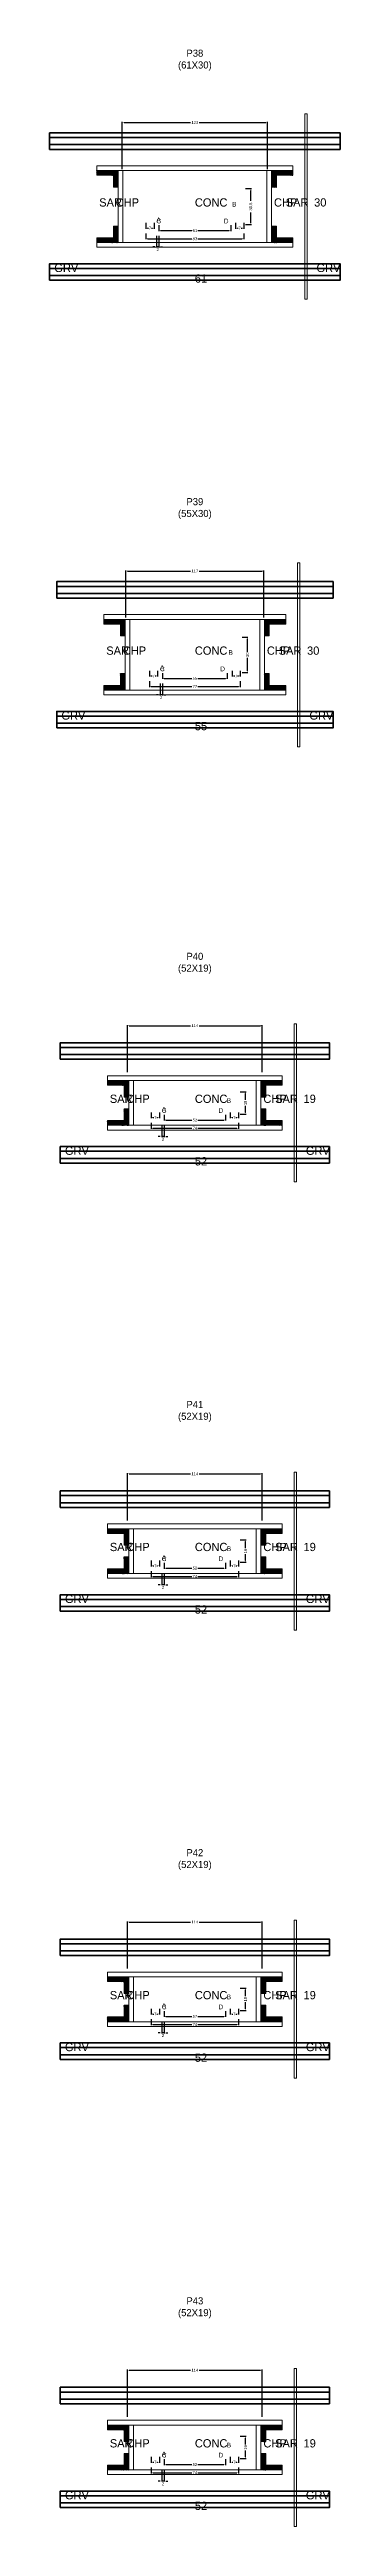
# Model space of a CAD drawing. Header units: centimetres. Extents: x -10500 to 4105, y -36866 to 295.
# Drawn here: x -123 to 123, y -15887 to -13787 of the extents above; entities that cross this region are included whole.
import ezdxf

# ---------------------------------------------------------------- set-up
doc = ezdxf.new("R2010")
doc.units = ezdxf.units.CM
for name, color, linetype in [('COTA', 241, 'Continuous'), ('GRAVATA', 224, 'Continuous'), ('Hachura', 251, 'Continuous'), ('NOMENCLATURA', 7, 'Continuous'), ('SARRAFO', 251, 'Continuous'), ('Texto Seção', 7, 'Continuous')]:
    doc.layers.add(name, color=color, linetype=linetype)
doc.dimstyles.new('cotax2', dxfattribs={"dimtxt": 2.5, "dimasz": 1.5, "dimexe": 0.5, "dimexo": 0.5, "dimgap": 0.5, "dimtad": 1, "dimcen": 2.5, "dimazin": 3, "dimtfac": 1, "dimtmove": 0, "dimatfit": 3})

# ---------------------------------------------------------------- blocks, each defined once
blk = doc.blocks.new('_CLOSEDFILLED')
at = {"color": 0, "linetype": 'BYBLOCK'}
blk.add_solid([(-1, 0.2), (0, 0), (-1, -0.2)], dxfattribs=at)
blk = doc.blocks.new('*D976')
for p, q in [((-41.5, -13942.75), (-41.5, -13947.75)), ((41.5, -13942.75), (41.5, -13947.75)), ((-40, -13947.25), (-2.5, -13947.25)), ((2.5, -13947.25), (40, -13947.25))]:
    blk.add_line(p, q)
at = {"layer": 'Defpoints'}
for p in [(-41.5, -13942.25), (41.5, -13942.25), (-41.5, -13947.25)]:
    blk.add_point(p, dxfattribs=at)
at = {"layer": 'COTA', "xscale": 1.5, "yscale": 1.5, "rotation": 180}
blk.add_blockref('_CLOSEDFILLED', (-41.5, -13947.25), dxfattribs=at)
at = {"layer": 'COTA', "xscale": 1.5, "yscale": 1.5}
blk.add_blockref('_CLOSEDFILLED', (41.5, -13947.25), dxfattribs=at)
at = {"layer": 'COTA', "insert": (0, -13947.25), "char_height": 2.5, "attachment_point": 5}
blk.add_mtext('83', dxfattribs=at)
blk = doc.blocks.new('*D977')
for p, q in [((-30.5, -13935.75), (-30.5, -13940.75)), ((-29, -13940.25), (-2.5, -13940.25)), ((2.5, -13940.25), (29, -13940.25)), ((30.5, -13935.75), (30.5, -13940.75))]:
    blk.add_line(p, q)
at = {"layer": 'Defpoints'}
for p in [(-30.5, -13935.25), (-30.5, -13940.25), (30.5, -13935.25)]:
    blk.add_point(p, dxfattribs=at)
at = {"layer": 'COTA', "xscale": 1.5, "yscale": 1.5, "rotation": 180}
blk.add_blockref('_CLOSEDFILLED', (-30.5, -13940.25), dxfattribs=at)
at = {"layer": 'COTA', "xscale": 1.5, "yscale": 1.5}
blk.add_blockref('_CLOSEDFILLED', (30.5, -13940.25), dxfattribs=at)
at = {"layer": 'COTA', "insert": (0, -13940.25), "char_height": 2.5, "attachment_point": 5}
blk.add_mtext('61', dxfattribs=at)
blk = doc.blocks.new('*D978')
for p, q in [((43, -13904.75), (48, -13904.75)), ((47.5, -13915), (47.5, -13906.25)), ((43, -13935.25), (48, -13935.25)), ((47.5, -13933.75), (47.5, -13925))]:
    blk.add_line(p, q)
at = {"layer": 'Defpoints'}
for p in [(42.5, -13904.75), (42.5, -13935.25), (47.5, -13935.25)]:
    blk.add_point(p, dxfattribs=at)
at = {"layer": 'COTA', "xscale": 1.5, "yscale": 1.5}
for p, rotation in [((47.5, -13904.75), 90), ((47.5, -13935.25), 270)]:
    blk.add_blockref('_CLOSEDFILLED', p, dxfattribs=dict(at, rotation=rotation))
at = {"layer": 'COTA', "insert": (47.5, -13920), "char_height": 2.5, "attachment_point": 5, "rotation": 90}
blk.add_mtext('30,5', dxfattribs=at)
blk = doc.blocks.new('*D979')
for p, q in [((-41.5, -13933.75), (-41.5, -13938.75)), ((-40, -13938.25), (-39.25, -13938.25)), ((-36.75, -13938.25), (-36, -13938.25)), ((-34.5, -13933.75), (-34.5, -13938.75))]:
    blk.add_line(p, q)
at = {"layer": 'Defpoints'}
for p in [(-41.5, -13933.25), (-41.5, -13938.25), (-34.5, -13933.25)]:
    blk.add_point(p, dxfattribs=at)
at = {"layer": 'COTA', "xscale": 1.5, "yscale": 1.5, "rotation": 180}
blk.add_blockref('_CLOSEDFILLED', (-41.5, -13938.25), dxfattribs=at)
at = {"layer": 'COTA', "xscale": 1.5, "yscale": 1.5}
blk.add_blockref('_CLOSEDFILLED', (-34.5, -13938.25), dxfattribs=at)
at = {"layer": 'COTA', "insert": (-38, -13938.25), "char_height": 2.5, "attachment_point": 5}
blk.add_mtext('7', dxfattribs=at)
blk = doc.blocks.new('*D980')
for p, q in [((34.5, -13933.75), (34.5, -13938.75)), ((36, -13938.25), (36.75, -13938.25)), ((39.25, -13938.25), (40, -13938.25)), ((41.5, -13933.75), (41.5, -13938.75))]:
    blk.add_line(p, q)
at = {"layer": 'Defpoints'}
for p in [(34.5, -13933.25), (34.5, -13938.25), (41.5, -13933.25)]:
    blk.add_point(p, dxfattribs=at)
at = {"layer": 'COTA', "xscale": 1.5, "yscale": 1.5, "rotation": 180}
blk.add_blockref('_CLOSEDFILLED', (34.5, -13938.25), dxfattribs=at)
at = {"layer": 'COTA', "xscale": 1.5, "yscale": 1.5}
blk.add_blockref('_CLOSEDFILLED', (41.5, -13938.25), dxfattribs=at)
at = {"layer": 'COTA', "insert": (38, -13938.25), "char_height": 2.5, "attachment_point": 5}
blk.add_mtext('7', dxfattribs=at)
blk = doc.blocks.new('*D981')
for p, q in [((-61.5, -13888.25), (-61.5, -13848.25)), ((-60, -13848.75), (-3.75, -13848.75)), ((3.75, -13848.75), (60, -13848.75)), ((61.5, -13888.25), (61.5, -13848.25))]:
    blk.add_line(p, q)
at = {"layer": 'Defpoints'}
for p in [(-61.5, -13848.75), (-61.5, -13888.75), (61.5, -13888.75)]:
    blk.add_point(p, dxfattribs=at)
at = {"layer": 'COTA', "xscale": 1.5, "yscale": 1.5, "rotation": 180}
blk.add_blockref('_CLOSEDFILLED', (-61.5, -13848.75), dxfattribs=at)
at = {"layer": 'COTA', "xscale": 1.5, "yscale": 1.5}
blk.add_blockref('_CLOSEDFILLED', (61.5, -13848.75), dxfattribs=at)
at = {"layer": 'COTA', "insert": (0, -13848.75), "char_height": 2.5, "attachment_point": 5}
blk.add_mtext('123', dxfattribs=at)
blk = doc.blocks.new('*D1002')
for p, q in [((-38.5, -14322.5), (-38.5, -14327.5)), ((38.5, -14322.5), (38.5, -14327.5)), ((-37, -14327), (-2.5, -14327)), ((2.5, -14327), (37, -14327))]:
    blk.add_line(p, q)
at = {"layer": 'Defpoints'}
for p in [(-38.5, -14322), (38.5, -14322), (-38.5, -14327)]:
    blk.add_point(p, dxfattribs=at)
at = {"layer": 'COTA', "xscale": 1.5, "yscale": 1.5, "rotation": 180}
blk.add_blockref('_CLOSEDFILLED', (-38.5, -14327), dxfattribs=at)
at = {"layer": 'COTA', "xscale": 1.5, "yscale": 1.5}
blk.add_blockref('_CLOSEDFILLED', (38.5, -14327), dxfattribs=at)
at = {"layer": 'COTA', "insert": (0, -14327), "char_height": 2.5, "attachment_point": 5}
blk.add_mtext('77', dxfattribs=at)
blk = doc.blocks.new('*D1003')
for p, q in [((-27.5, -14315.5), (-27.5, -14320.5)), ((-26, -14320), (-2.5, -14320)), ((2.5, -14320), (26, -14320)), ((27.5, -14315.5), (27.5, -14320.5))]:
    blk.add_line(p, q)
at = {"layer": 'Defpoints'}
for p in [(-27.5, -14315), (-27.5, -14320), (27.5, -14315)]:
    blk.add_point(p, dxfattribs=at)
at = {"layer": 'COTA', "xscale": 1.5, "yscale": 1.5, "rotation": 180}
blk.add_blockref('_CLOSEDFILLED', (-27.5, -14320), dxfattribs=at)
at = {"layer": 'COTA', "xscale": 1.5, "yscale": 1.5}
blk.add_blockref('_CLOSEDFILLED', (27.5, -14320), dxfattribs=at)
at = {"layer": 'COTA', "insert": (0, -14320), "char_height": 2.5, "attachment_point": 5}
blk.add_mtext('55', dxfattribs=at)
blk = doc.blocks.new('*D1004')
for p, q in [((40, -14285), (45, -14285)), ((44.5, -14297.5), (44.5, -14286.5)), ((40, -14315), (45, -14315)), ((44.5, -14313.5), (44.5, -14302.5))]:
    blk.add_line(p, q)
at = {"layer": 'Defpoints'}
for p in [(39.5, -14285), (39.5, -14315), (44.5, -14315)]:
    blk.add_point(p, dxfattribs=at)
at = {"layer": 'COTA', "xscale": 1.5, "yscale": 1.5}
for p, rotation in [((44.5, -14285), 90), ((44.5, -14315), 270)]:
    blk.add_blockref('_CLOSEDFILLED', p, dxfattribs=dict(at, rotation=rotation))
at = {"layer": 'COTA', "insert": (44.5, -14300), "char_height": 2.5, "attachment_point": 5, "rotation": 90}
blk.add_mtext('30', dxfattribs=at)
blk = doc.blocks.new('*D1005')
for p, q in [((-38.5, -14313.5), (-38.5, -14318.5)), ((-37, -14318), (-36.25, -14318)), ((-33.75, -14318), (-33, -14318)), ((-31.5, -14313.5), (-31.5, -14318.5))]:
    blk.add_line(p, q)
at = {"layer": 'Defpoints'}
for p in [(-38.5, -14313), (-38.5, -14318), (-31.5, -14313)]:
    blk.add_point(p, dxfattribs=at)
at = {"layer": 'COTA', "xscale": 1.5, "yscale": 1.5, "rotation": 180}
blk.add_blockref('_CLOSEDFILLED', (-38.5, -14318), dxfattribs=at)
at = {"layer": 'COTA', "xscale": 1.5, "yscale": 1.5}
blk.add_blockref('_CLOSEDFILLED', (-31.5, -14318), dxfattribs=at)
at = {"layer": 'COTA', "insert": (-35, -14318), "char_height": 2.5, "attachment_point": 5}
blk.add_mtext('7', dxfattribs=at)
blk = doc.blocks.new('*D1006')
for p, q in [((31.5, -14313.5), (31.5, -14318.5)), ((33, -14318), (33.75, -14318)), ((36.25, -14318), (37, -14318)), ((38.5, -14313.5), (38.5, -14318.5))]:
    blk.add_line(p, q)
at = {"layer": 'Defpoints'}
for p in [(31.5, -14313), (31.5, -14318), (38.5, -14313)]:
    blk.add_point(p, dxfattribs=at)
at = {"layer": 'COTA', "xscale": 1.5, "yscale": 1.5, "rotation": 180}
blk.add_blockref('_CLOSEDFILLED', (31.5, -14318), dxfattribs=at)
at = {"layer": 'COTA', "xscale": 1.5, "yscale": 1.5}
blk.add_blockref('_CLOSEDFILLED', (38.5, -14318), dxfattribs=at)
at = {"layer": 'COTA', "insert": (35, -14318), "char_height": 2.5, "attachment_point": 5}
blk.add_mtext('7', dxfattribs=at)
blk = doc.blocks.new('*D1007')
for p, q in [((-58.5, -14268.5), (-58.5, -14228.5)), ((-57, -14229), (-3.75, -14229)), ((3.75, -14229), (57, -14229)), ((58.5, -14268.5), (58.5, -14228.5))]:
    blk.add_line(p, q)
at = {"layer": 'Defpoints'}
for p in [(-58.5, -14229), (-58.5, -14269), (58.5, -14269)]:
    blk.add_point(p, dxfattribs=at)
at = {"layer": 'COTA', "xscale": 1.5, "yscale": 1.5, "rotation": 180}
blk.add_blockref('_CLOSEDFILLED', (-58.5, -14229), dxfattribs=at)
at = {"layer": 'COTA', "xscale": 1.5, "yscale": 1.5}
blk.add_blockref('_CLOSEDFILLED', (58.5, -14229), dxfattribs=at)
at = {"layer": 'COTA', "insert": (0, -14229), "char_height": 2.5, "attachment_point": 5}
blk.add_mtext('117', dxfattribs=at)
blk = doc.blocks.new('*D1028')
for p, q in [((-37, -14697), (-37, -14702)), ((37, -14697), (37, -14702)), ((-35.5, -14701.5), (-2.5, -14701.5)), ((2.5, -14701.5), (35.5, -14701.5))]:
    blk.add_line(p, q)
at = {"layer": 'Defpoints'}
for p in [(-37, -14696.5), (37, -14696.5), (-37, -14701.5)]:
    blk.add_point(p, dxfattribs=at)
at = {"layer": 'COTA', "xscale": 1.5, "yscale": 1.5, "rotation": 180}
blk.add_blockref('_CLOSEDFILLED', (-37, -14701.5), dxfattribs=at)
at = {"layer": 'COTA', "xscale": 1.5, "yscale": 1.5}
blk.add_blockref('_CLOSEDFILLED', (37, -14701.5), dxfattribs=at)
at = {"layer": 'COTA', "insert": (0, -14701.5), "char_height": 2.5, "attachment_point": 5}
blk.add_mtext('74', dxfattribs=at)
blk = doc.blocks.new('*D1029')
for p, q in [((-26, -14690), (-26, -14695)), ((-24.5, -14694.5), (-2.5, -14694.5)), ((2.5, -14694.5), (24.5, -14694.5)), ((26, -14690), (26, -14695))]:
    blk.add_line(p, q)
at = {"layer": 'Defpoints'}
for p in [(-26, -14689.5), (-26, -14694.5), (26, -14689.5)]:
    blk.add_point(p, dxfattribs=at)
at = {"layer": 'COTA', "xscale": 1.5, "yscale": 1.5, "rotation": 180}
blk.add_blockref('_CLOSEDFILLED', (-26, -14694.5), dxfattribs=at)
at = {"layer": 'COTA', "xscale": 1.5, "yscale": 1.5}
blk.add_blockref('_CLOSEDFILLED', (26, -14694.5), dxfattribs=at)
at = {"layer": 'COTA', "insert": (0, -14694.5), "char_height": 2.5, "attachment_point": 5}
blk.add_mtext('52', dxfattribs=at)
blk = doc.blocks.new('*D1030')
for p, q in [((38.5, -14670.5), (43.5, -14670.5)), ((43, -14677.5), (43, -14672)), ((38.5, -14689.5), (43.5, -14689.5)), ((43, -14688), (43, -14682.5))]:
    blk.add_line(p, q)
at = {"layer": 'Defpoints'}
for p in [(38, -14670.5), (38, -14689.5), (43, -14689.5)]:
    blk.add_point(p, dxfattribs=at)
at = {"layer": 'COTA', "xscale": 1.5, "yscale": 1.5}
for p, rotation in [((43, -14670.5), 90), ((43, -14689.5), 270)]:
    blk.add_blockref('_CLOSEDFILLED', p, dxfattribs=dict(at, rotation=rotation))
at = {"layer": 'COTA', "insert": (43, -14680), "char_height": 2.5, "attachment_point": 5, "rotation": 90}
blk.add_mtext('19', dxfattribs=at)
blk = doc.blocks.new('*D1031')
for p, q in [((-37, -14688), (-37, -14693)), ((-35.5, -14692.5), (-34.75, -14692.5)), ((-32.25, -14692.5), (-31.5, -14692.5)), ((-30, -14688), (-30, -14693))]:
    blk.add_line(p, q)
at = {"layer": 'Defpoints'}
for p in [(-37, -14687.5), (-37, -14692.5), (-30, -14687.5)]:
    blk.add_point(p, dxfattribs=at)
at = {"layer": 'COTA', "xscale": 1.5, "yscale": 1.5, "rotation": 180}
blk.add_blockref('_CLOSEDFILLED', (-37, -14692.5), dxfattribs=at)
at = {"layer": 'COTA', "xscale": 1.5, "yscale": 1.5}
blk.add_blockref('_CLOSEDFILLED', (-30, -14692.5), dxfattribs=at)
at = {"layer": 'COTA', "insert": (-33.5, -14692.5), "char_height": 2.5, "attachment_point": 5}
blk.add_mtext('7', dxfattribs=at)
blk = doc.blocks.new('*D1032')
for p, q in [((30, -14688), (30, -14693)), ((31.5, -14692.5), (32.25, -14692.5)), ((34.75, -14692.5), (35.5, -14692.5)), ((37, -14688), (37, -14693))]:
    blk.add_line(p, q)
at = {"layer": 'Defpoints'}
for p in [(30, -14687.5), (30, -14692.5), (37, -14687.5)]:
    blk.add_point(p, dxfattribs=at)
at = {"layer": 'COTA', "xscale": 1.5, "yscale": 1.5, "rotation": 180}
blk.add_blockref('_CLOSEDFILLED', (30, -14692.5), dxfattribs=at)
at = {"layer": 'COTA', "xscale": 1.5, "yscale": 1.5}
blk.add_blockref('_CLOSEDFILLED', (37, -14692.5), dxfattribs=at)
at = {"layer": 'COTA', "insert": (33.5, -14692.5), "char_height": 2.5, "attachment_point": 5}
blk.add_mtext('7', dxfattribs=at)
blk = doc.blocks.new('*D1033')
for p, q in [((-57, -14654), (-57, -14614)), ((-55.5, -14614.5), (-3.75, -14614.5)), ((3.75, -14614.5), (55.5, -14614.5)), ((57, -14654), (57, -14614))]:
    blk.add_line(p, q)
at = {"layer": 'Defpoints'}
for p in [(-57, -14614.5), (-57, -14654.5), (57, -14654.5)]:
    blk.add_point(p, dxfattribs=at)
at = {"layer": 'COTA', "xscale": 1.5, "yscale": 1.5, "rotation": 180}
blk.add_blockref('_CLOSEDFILLED', (-57, -14614.5), dxfattribs=at)
at = {"layer": 'COTA', "xscale": 1.5, "yscale": 1.5}
blk.add_blockref('_CLOSEDFILLED', (57, -14614.5), dxfattribs=at)
at = {"layer": 'COTA', "insert": (0, -14614.5), "char_height": 2.5, "attachment_point": 5}
blk.add_mtext('114', dxfattribs=at)
blk = doc.blocks.new('*D1054')
for p, q in [((-37, -15077), (-37, -15082)), ((37, -15077), (37, -15082)), ((-35.5, -15081.5), (-2.5, -15081.5)), ((2.5, -15081.5), (35.5, -15081.5))]:
    blk.add_line(p, q)
at = {"layer": 'Defpoints'}
for p in [(-37, -15076.5), (37, -15076.5), (-37, -15081.5)]:
    blk.add_point(p, dxfattribs=at)
at = {"layer": 'COTA', "xscale": 1.5, "yscale": 1.5, "rotation": 180}
blk.add_blockref('_CLOSEDFILLED', (-37, -15081.5), dxfattribs=at)
at = {"layer": 'COTA', "xscale": 1.5, "yscale": 1.5}
blk.add_blockref('_CLOSEDFILLED', (37, -15081.5), dxfattribs=at)
at = {"layer": 'COTA', "insert": (0, -15081.5), "char_height": 2.5, "attachment_point": 5}
blk.add_mtext('74', dxfattribs=at)
blk = doc.blocks.new('*D1055')
for p, q in [((-26, -15070), (-26, -15075)), ((-24.5, -15074.5), (-2.5, -15074.5)), ((2.5, -15074.5), (24.5, -15074.5)), ((26, -15070), (26, -15075))]:
    blk.add_line(p, q)
at = {"layer": 'Defpoints'}
for p in [(-26, -15069.5), (-26, -15074.5), (26, -15069.5)]:
    blk.add_point(p, dxfattribs=at)
at = {"layer": 'COTA', "xscale": 1.5, "yscale": 1.5, "rotation": 180}
blk.add_blockref('_CLOSEDFILLED', (-26, -15074.5), dxfattribs=at)
at = {"layer": 'COTA', "xscale": 1.5, "yscale": 1.5}
blk.add_blockref('_CLOSEDFILLED', (26, -15074.5), dxfattribs=at)
at = {"layer": 'COTA', "insert": (0, -15074.5), "char_height": 2.5, "attachment_point": 5}
blk.add_mtext('52', dxfattribs=at)
blk = doc.blocks.new('*D1056')
for p, q in [((38.5, -15050.5), (43.5, -15050.5)), ((43, -15057.5), (43, -15052)), ((38.5, -15069.5), (43.5, -15069.5)), ((43, -15068), (43, -15062.5))]:
    blk.add_line(p, q)
at = {"layer": 'Defpoints'}
for p in [(38, -15050.5), (38, -15069.5), (43, -15069.5)]:
    blk.add_point(p, dxfattribs=at)
at = {"layer": 'COTA', "xscale": 1.5, "yscale": 1.5}
for p, rotation in [((43, -15050.5), 90), ((43, -15069.5), 270)]:
    blk.add_blockref('_CLOSEDFILLED', p, dxfattribs=dict(at, rotation=rotation))
at = {"layer": 'COTA', "insert": (43, -15060), "char_height": 2.5, "attachment_point": 5, "rotation": 90}
blk.add_mtext('19', dxfattribs=at)
blk = doc.blocks.new('*D1057')
for p, q in [((-37, -15068), (-37, -15073)), ((-35.5, -15072.5), (-34.75, -15072.5)), ((-32.25, -15072.5), (-31.5, -15072.5)), ((-30, -15068), (-30, -15073))]:
    blk.add_line(p, q)
at = {"layer": 'Defpoints'}
for p in [(-37, -15067.5), (-37, -15072.5), (-30, -15067.5)]:
    blk.add_point(p, dxfattribs=at)
at = {"layer": 'COTA', "xscale": 1.5, "yscale": 1.5, "rotation": 180}
blk.add_blockref('_CLOSEDFILLED', (-37, -15072.5), dxfattribs=at)
at = {"layer": 'COTA', "xscale": 1.5, "yscale": 1.5}
blk.add_blockref('_CLOSEDFILLED', (-30, -15072.5), dxfattribs=at)
at = {"layer": 'COTA', "insert": (-33.5, -15072.5), "char_height": 2.5, "attachment_point": 5}
blk.add_mtext('7', dxfattribs=at)
blk = doc.blocks.new('*D1058')
for p, q in [((30, -15068), (30, -15073)), ((31.5, -15072.5), (32.25, -15072.5)), ((34.75, -15072.5), (35.5, -15072.5)), ((37, -15068), (37, -15073))]:
    blk.add_line(p, q)
at = {"layer": 'Defpoints'}
for p in [(30, -15067.5), (30, -15072.5), (37, -15067.5)]:
    blk.add_point(p, dxfattribs=at)
at = {"layer": 'COTA', "xscale": 1.5, "yscale": 1.5, "rotation": 180}
blk.add_blockref('_CLOSEDFILLED', (30, -15072.5), dxfattribs=at)
at = {"layer": 'COTA', "xscale": 1.5, "yscale": 1.5}
blk.add_blockref('_CLOSEDFILLED', (37, -15072.5), dxfattribs=at)
at = {"layer": 'COTA', "insert": (33.5, -15072.5), "char_height": 2.5, "attachment_point": 5}
blk.add_mtext('7', dxfattribs=at)
blk = doc.blocks.new('*D1059')
for p, q in [((-57, -15034), (-57, -14994)), ((-55.5, -14994.5), (-3.75, -14994.5)), ((3.75, -14994.5), (55.5, -14994.5)), ((57, -15034), (57, -14994))]:
    blk.add_line(p, q)
at = {"layer": 'Defpoints'}
for p in [(-57, -14994.5), (-57, -15034.5), (57, -15034.5)]:
    blk.add_point(p, dxfattribs=at)
at = {"layer": 'COTA', "xscale": 1.5, "yscale": 1.5, "rotation": 180}
blk.add_blockref('_CLOSEDFILLED', (-57, -14994.5), dxfattribs=at)
at = {"layer": 'COTA', "xscale": 1.5, "yscale": 1.5}
blk.add_blockref('_CLOSEDFILLED', (57, -14994.5), dxfattribs=at)
at = {"layer": 'COTA', "insert": (0, -14994.5), "char_height": 2.5, "attachment_point": 5}
blk.add_mtext('114', dxfattribs=at)
blk = doc.blocks.new('*D1080')
for p, q in [((-37, -15457), (-37, -15462)), ((37, -15457), (37, -15462)), ((-35.5, -15461.5), (-2.5, -15461.5)), ((2.5, -15461.5), (35.5, -15461.5))]:
    blk.add_line(p, q)
at = {"layer": 'Defpoints'}
for p in [(-37, -15456.5), (37, -15456.5), (-37, -15461.5)]:
    blk.add_point(p, dxfattribs=at)
at = {"layer": 'COTA', "xscale": 1.5, "yscale": 1.5, "rotation": 180}
blk.add_blockref('_CLOSEDFILLED', (-37, -15461.5), dxfattribs=at)
at = {"layer": 'COTA', "xscale": 1.5, "yscale": 1.5}
blk.add_blockref('_CLOSEDFILLED', (37, -15461.5), dxfattribs=at)
at = {"layer": 'COTA', "insert": (0, -15461.5), "char_height": 2.5, "attachment_point": 5}
blk.add_mtext('74', dxfattribs=at)
blk = doc.blocks.new('*D1081')
for p, q in [((-26, -15450), (-26, -15455)), ((-24.5, -15454.5), (-2.5, -15454.5)), ((2.5, -15454.5), (24.5, -15454.5)), ((26, -15450), (26, -15455))]:
    blk.add_line(p, q)
at = {"layer": 'Defpoints'}
for p in [(-26, -15449.5), (-26, -15454.5), (26, -15449.5)]:
    blk.add_point(p, dxfattribs=at)
at = {"layer": 'COTA', "xscale": 1.5, "yscale": 1.5, "rotation": 180}
blk.add_blockref('_CLOSEDFILLED', (-26, -15454.5), dxfattribs=at)
at = {"layer": 'COTA', "xscale": 1.5, "yscale": 1.5}
blk.add_blockref('_CLOSEDFILLED', (26, -15454.5), dxfattribs=at)
at = {"layer": 'COTA', "insert": (0, -15454.5), "char_height": 2.5, "attachment_point": 5}
blk.add_mtext('52', dxfattribs=at)
blk = doc.blocks.new('*D1082')
for p, q in [((38.5, -15430.5), (43.5, -15430.5)), ((43, -15437.5), (43, -15432)), ((38.5, -15449.5), (43.5, -15449.5)), ((43, -15448), (43, -15442.5))]:
    blk.add_line(p, q)
at = {"layer": 'Defpoints'}
for p in [(38, -15430.5), (38, -15449.5), (43, -15449.5)]:
    blk.add_point(p, dxfattribs=at)
at = {"layer": 'COTA', "xscale": 1.5, "yscale": 1.5}
for p, rotation in [((43, -15430.5), 90), ((43, -15449.5), 270)]:
    blk.add_blockref('_CLOSEDFILLED', p, dxfattribs=dict(at, rotation=rotation))
at = {"layer": 'COTA', "insert": (43, -15440), "char_height": 2.5, "attachment_point": 5, "rotation": 90}
blk.add_mtext('19', dxfattribs=at)
blk = doc.blocks.new('*D1083')
for p, q in [((-37, -15448), (-37, -15453)), ((-35.5, -15452.5), (-34.75, -15452.5)), ((-32.25, -15452.5), (-31.5, -15452.5)), ((-30, -15448), (-30, -15453))]:
    blk.add_line(p, q)
at = {"layer": 'Defpoints'}
for p in [(-37, -15447.5), (-37, -15452.5), (-30, -15447.5)]:
    blk.add_point(p, dxfattribs=at)
at = {"layer": 'COTA', "xscale": 1.5, "yscale": 1.5, "rotation": 180}
blk.add_blockref('_CLOSEDFILLED', (-37, -15452.5), dxfattribs=at)
at = {"layer": 'COTA', "xscale": 1.5, "yscale": 1.5}
blk.add_blockref('_CLOSEDFILLED', (-30, -15452.5), dxfattribs=at)
at = {"layer": 'COTA', "insert": (-33.5, -15452.5), "char_height": 2.5, "attachment_point": 5}
blk.add_mtext('7', dxfattribs=at)
blk = doc.blocks.new('*D1084')
for p, q in [((30, -15448), (30, -15453)), ((31.5, -15452.5), (32.25, -15452.5)), ((34.75, -15452.5), (35.5, -15452.5)), ((37, -15448), (37, -15453))]:
    blk.add_line(p, q)
at = {"layer": 'Defpoints'}
for p in [(30, -15447.5), (30, -15452.5), (37, -15447.5)]:
    blk.add_point(p, dxfattribs=at)
at = {"layer": 'COTA', "xscale": 1.5, "yscale": 1.5, "rotation": 180}
blk.add_blockref('_CLOSEDFILLED', (30, -15452.5), dxfattribs=at)
at = {"layer": 'COTA', "xscale": 1.5, "yscale": 1.5}
blk.add_blockref('_CLOSEDFILLED', (37, -15452.5), dxfattribs=at)
at = {"layer": 'COTA', "insert": (33.5, -15452.5), "char_height": 2.5, "attachment_point": 5}
blk.add_mtext('7', dxfattribs=at)
blk = doc.blocks.new('*D1085')
for p, q in [((-57, -15414), (-57, -15374)), ((-55.5, -15374.5), (-3.75, -15374.5)), ((3.75, -15374.5), (55.5, -15374.5)), ((57, -15414), (57, -15374))]:
    blk.add_line(p, q)
at = {"layer": 'Defpoints'}
for p in [(-57, -15374.5), (-57, -15414.5), (57, -15414.5)]:
    blk.add_point(p, dxfattribs=at)
at = {"layer": 'COTA', "xscale": 1.5, "yscale": 1.5, "rotation": 180}
blk.add_blockref('_CLOSEDFILLED', (-57, -15374.5), dxfattribs=at)
at = {"layer": 'COTA', "xscale": 1.5, "yscale": 1.5}
blk.add_blockref('_CLOSEDFILLED', (57, -15374.5), dxfattribs=at)
at = {"layer": 'COTA', "insert": (0, -15374.5), "char_height": 2.5, "attachment_point": 5}
blk.add_mtext('114', dxfattribs=at)
blk = doc.blocks.new('*D1106')
for p, q in [((-37, -15837), (-37, -15842)), ((-35.5, -15841.5), (-2.5, -15841.5)), ((2.5, -15841.5), (35.5, -15841.5)), ((37, -15837), (37, -15842))]:
    blk.add_line(p, q)
at = {"layer": 'Defpoints'}
for p in [(-37, -15836.5), (-37, -15841.5), (37, -15836.5)]:
    blk.add_point(p, dxfattribs=at)
at = {"layer": 'COTA', "xscale": 1.5, "yscale": 1.5, "rotation": 180}
blk.add_blockref('_CLOSEDFILLED', (-37, -15841.5), dxfattribs=at)
at = {"layer": 'COTA', "xscale": 1.5, "yscale": 1.5}
blk.add_blockref('_CLOSEDFILLED', (37, -15841.5), dxfattribs=at)
at = {"layer": 'COTA', "insert": (0, -15841.5), "char_height": 2.5, "attachment_point": 5}
blk.add_mtext('74', dxfattribs=at)
blk = doc.blocks.new('*D1107')
for p, q in [((-26, -15830), (-26, -15835)), ((-24.5, -15834.5), (-2.5, -15834.5)), ((2.5, -15834.5), (24.5, -15834.5)), ((26, -15830), (26, -15835))]:
    blk.add_line(p, q)
at = {"layer": 'Defpoints'}
for p in [(-26, -15829.5), (-26, -15834.5), (26, -15829.5)]:
    blk.add_point(p, dxfattribs=at)
at = {"layer": 'COTA', "xscale": 1.5, "yscale": 1.5, "rotation": 180}
blk.add_blockref('_CLOSEDFILLED', (-26, -15834.5), dxfattribs=at)
at = {"layer": 'COTA', "xscale": 1.5, "yscale": 1.5}
blk.add_blockref('_CLOSEDFILLED', (26, -15834.5), dxfattribs=at)
at = {"layer": 'COTA', "insert": (0, -15834.5), "char_height": 2.5, "attachment_point": 5}
blk.add_mtext('52', dxfattribs=at)
blk = doc.blocks.new('*D1108')
for p, q in [((38.5, -15810.5), (43.5, -15810.5)), ((43, -15817.5), (43, -15812)), ((38.5, -15829.5), (43.5, -15829.5)), ((43, -15828), (43, -15822.5))]:
    blk.add_line(p, q)
at = {"layer": 'Defpoints'}
for p in [(38, -15810.5), (38, -15829.5), (43, -15829.5)]:
    blk.add_point(p, dxfattribs=at)
at = {"layer": 'COTA', "xscale": 1.5, "yscale": 1.5}
for p, rotation in [((43, -15810.5), 90), ((43, -15829.5), 270)]:
    blk.add_blockref('_CLOSEDFILLED', p, dxfattribs=dict(at, rotation=rotation))
at = {"layer": 'COTA', "insert": (43, -15820), "char_height": 2.5, "attachment_point": 5, "rotation": 90}
blk.add_mtext('19', dxfattribs=at)
blk = doc.blocks.new('*D1109')
for p, q in [((-37, -15828), (-37, -15833)), ((-35.5, -15832.5), (-34.75, -15832.5)), ((-32.25, -15832.5), (-31.5, -15832.5)), ((-30, -15828), (-30, -15833))]:
    blk.add_line(p, q)
at = {"layer": 'Defpoints'}
for p in [(-37, -15827.5), (-37, -15832.5), (-30, -15827.5)]:
    blk.add_point(p, dxfattribs=at)
at = {"layer": 'COTA', "xscale": 1.5, "yscale": 1.5, "rotation": 180}
blk.add_blockref('_CLOSEDFILLED', (-37, -15832.5), dxfattribs=at)
at = {"layer": 'COTA', "xscale": 1.5, "yscale": 1.5}
blk.add_blockref('_CLOSEDFILLED', (-30, -15832.5), dxfattribs=at)
at = {"layer": 'COTA', "insert": (-33.5, -15832.5), "char_height": 2.5, "attachment_point": 5}
blk.add_mtext('7', dxfattribs=at)
blk = doc.blocks.new('*D1110')
for p, q in [((30, -15828), (30, -15833)), ((31.5, -15832.5), (32.25, -15832.5)), ((34.75, -15832.5), (35.5, -15832.5)), ((37, -15828), (37, -15833))]:
    blk.add_line(p, q)
at = {"layer": 'Defpoints'}
for p in [(30, -15827.5), (30, -15832.5), (37, -15827.5)]:
    blk.add_point(p, dxfattribs=at)
at = {"layer": 'COTA', "xscale": 1.5, "yscale": 1.5, "rotation": 180}
blk.add_blockref('_CLOSEDFILLED', (30, -15832.5), dxfattribs=at)
at = {"layer": 'COTA', "xscale": 1.5, "yscale": 1.5}
blk.add_blockref('_CLOSEDFILLED', (37, -15832.5), dxfattribs=at)
at = {"layer": 'COTA', "insert": (33.5, -15832.5), "char_height": 2.5, "attachment_point": 5}
blk.add_mtext('7', dxfattribs=at)
blk = doc.blocks.new('*D1111')
for p, q in [((-57, -15794), (-57, -15754)), ((-55.5, -15754.5), (-3.75, -15754.5)), ((3.75, -15754.5), (55.5, -15754.5)), ((57, -15794), (57, -15754))]:
    blk.add_line(p, q)
at = {"layer": 'Defpoints'}
for p in [(-57, -15754.5), (-57, -15794.5), (57, -15794.5)]:
    blk.add_point(p, dxfattribs=at)
at = {"layer": 'COTA', "xscale": 1.5, "yscale": 1.5, "rotation": 180}
blk.add_blockref('_CLOSEDFILLED', (-57, -15754.5), dxfattribs=at)
at = {"layer": 'COTA', "xscale": 1.5, "yscale": 1.5}
blk.add_blockref('_CLOSEDFILLED', (57, -15754.5), dxfattribs=at)
at = {"layer": 'COTA', "insert": (0, -15754.5), "char_height": 2.5, "attachment_point": 5}
blk.add_mtext('114', dxfattribs=at)

msp = doc.modelspace()

# ---------------------------------------------------------------- hatches: boundary and pattern name
at = {"layer": 'SARRAFO'}
h = msp.add_hatch(dxfattribs=at)
h.set_pattern_fill('SOLID', scale=2)
h.paths.add_polyline_path([(-83, -13893.5), (-69, -13893.5), (-69, -13889.5), (-83, -13889.5)])
h = msp.add_hatch(dxfattribs=at)
h.set_pattern_fill('SOLID', scale=2)
h.paths.add_polyline_path([(-69, -13903.5), (-65, -13903.5), (-65, -13889.5), (-69, -13889.5)])
h = msp.add_hatch(dxfattribs=at)
h.set_pattern_fill('SOLID', scale=2)
h.paths.add_polyline_path([(65, -13903.5), (69, -13903.5), (69, -13889.5), (65, -13889.5)])
h = msp.add_hatch(dxfattribs=at)
h.set_pattern_fill('SOLID', scale=2)
h.paths.add_polyline_path([(69, -13893.5), (83, -13893.5), (83, -13889.5), (69, -13889.5)])
h = msp.add_hatch(dxfattribs=at)
h.set_pattern_fill('SOLID', scale=2)
h.paths.add_polyline_path([(-69, -13950.5), (-65, -13950.5), (-65, -13936.5), (-69, -13936.5)])
h = msp.add_hatch(dxfattribs=at)
h.set_pattern_fill('SOLID', scale=2)
h.paths.add_polyline_path([(65, -13950.5), (69, -13950.5), (69, -13936.5), (65, -13936.5)])
h = msp.add_hatch(dxfattribs=at)
h.set_pattern_fill('SOLID', scale=2)
h.paths.add_polyline_path([(-83, -13950.5), (-69, -13950.5), (-69, -13946.5), (-83, -13946.5)])
h = msp.add_hatch(dxfattribs=at)
h.set_pattern_fill('SOLID', scale=2)
h.paths.add_polyline_path([(69, -13950.5), (83, -13950.5), (83, -13946.5), (69, -13946.5)])
h = msp.add_hatch(dxfattribs=at)
h.set_pattern_fill('SOLID', scale=2)
h.paths.add_polyline_path([(-77, -14274), (-63, -14274), (-63, -14270), (-77, -14270)])
h = msp.add_hatch(dxfattribs=at)
h.set_pattern_fill('SOLID', scale=2)
h.paths.add_polyline_path([(-63, -14284), (-59, -14284), (-59, -14270), (-63, -14270)])
h = msp.add_hatch(dxfattribs=at)
h.set_pattern_fill('SOLID', scale=2)
h.paths.add_polyline_path([(59, -14284), (63, -14284), (63, -14270), (59, -14270)])
h = msp.add_hatch(dxfattribs=at)
h.set_pattern_fill('SOLID', scale=2)
h.paths.add_polyline_path([(63, -14274), (77, -14274), (77, -14270), (63, -14270)])
h = msp.add_hatch(dxfattribs=at)
h.set_pattern_fill('SOLID', scale=2)
h.paths.add_polyline_path([(-63, -14330), (-59, -14330), (-59, -14316), (-63, -14316)])
h = msp.add_hatch(dxfattribs=at)
h.set_pattern_fill('SOLID', scale=2)
h.paths.add_polyline_path([(59, -14330), (63, -14330), (63, -14316), (59, -14316)])
h = msp.add_hatch(dxfattribs=at)
h.set_pattern_fill('SOLID', scale=2)
h.paths.add_polyline_path([(-77, -14330), (-63, -14330), (-63, -14326), (-77, -14326)])
h = msp.add_hatch(dxfattribs=at)
h.set_pattern_fill('SOLID', scale=2)
h.paths.add_polyline_path([(63, -14330), (77, -14330), (77, -14326), (63, -14326)])
h = msp.add_hatch(dxfattribs=at)
h.set_pattern_fill('SOLID', scale=2)
h.paths.add_polyline_path([(-74, -14665), (-60, -14665), (-60, -14661), (-74, -14661)])
h = msp.add_hatch(dxfattribs=at)
h.set_pattern_fill('SOLID', scale=2)
h.paths.add_polyline_path([(-60, -14675), (-56, -14675), (-56, -14661), (-60, -14661)])
h = msp.add_hatch(dxfattribs=at)
h.set_pattern_fill('SOLID', scale=2)
h.paths.add_polyline_path([(56, -14675), (60, -14675), (60, -14661), (56, -14661)])
h = msp.add_hatch(dxfattribs=at)
h.set_pattern_fill('SOLID', scale=2)
h.paths.add_polyline_path([(60, -14665), (74, -14665), (74, -14661), (60, -14661)])
h = msp.add_hatch(dxfattribs=at)
h.set_pattern_fill('SOLID', scale=2)
h.paths.add_polyline_path([(-74, -14699), (-60, -14699), (-60, -14695), (-74, -14695)])
h = msp.add_hatch(dxfattribs=at)
h.set_pattern_fill('SOLID', scale=2)
h.paths.add_polyline_path([(-60, -14699), (-56, -14699), (-56, -14685), (-60, -14685)])
h = msp.add_hatch(dxfattribs=at)
h.set_pattern_fill('SOLID', scale=2)
h.paths.add_polyline_path([(56, -14699), (60, -14699), (60, -14685), (56, -14685)])
h = msp.add_hatch(dxfattribs=at)
h.set_pattern_fill('SOLID', scale=2)
h.paths.add_polyline_path([(60, -14699), (74, -14699), (74, -14695), (60, -14695)])
h = msp.add_hatch(dxfattribs=at)
h.set_pattern_fill('SOLID', scale=2)
h.paths.add_polyline_path([(-74, -15045), (-60, -15045), (-60, -15041), (-74, -15041)])
h = msp.add_hatch(dxfattribs=at)
h.set_pattern_fill('SOLID', scale=2)
h.paths.add_polyline_path([(-60, -15055), (-56, -15055), (-56, -15041), (-60, -15041)])
h = msp.add_hatch(dxfattribs=at)
h.set_pattern_fill('SOLID', scale=2)
h.paths.add_polyline_path([(56, -15055), (60, -15055), (60, -15041), (56, -15041)])
h = msp.add_hatch(dxfattribs=at)
h.set_pattern_fill('SOLID', scale=2)
h.paths.add_polyline_path([(60, -15045), (74, -15045), (74, -15041), (60, -15041)])
h = msp.add_hatch(dxfattribs=at)
h.set_pattern_fill('SOLID', scale=2)
h.paths.add_polyline_path([(-74, -15079), (-60, -15079), (-60, -15075), (-74, -15075)])
h = msp.add_hatch(dxfattribs=at)
h.set_pattern_fill('SOLID', scale=2)
h.paths.add_polyline_path([(-60, -15079), (-56, -15079), (-56, -15065), (-60, -15065)])
h = msp.add_hatch(dxfattribs=at)
h.set_pattern_fill('SOLID', scale=2)
h.paths.add_polyline_path([(56, -15079), (60, -15079), (60, -15065), (56, -15065)])
h = msp.add_hatch(dxfattribs=at)
h.set_pattern_fill('SOLID', scale=2)
h.paths.add_polyline_path([(60, -15079), (74, -15079), (74, -15075), (60, -15075)])
h = msp.add_hatch(dxfattribs=at)
h.set_pattern_fill('SOLID', scale=2)
h.paths.add_polyline_path([(-74, -15425), (-60, -15425), (-60, -15421), (-74, -15421)])
h = msp.add_hatch(dxfattribs=at)
h.set_pattern_fill('SOLID', scale=2)
h.paths.add_polyline_path([(-60, -15435), (-56, -15435), (-56, -15421), (-60, -15421)])
h = msp.add_hatch(dxfattribs=at)
h.set_pattern_fill('SOLID', scale=2)
h.paths.add_polyline_path([(56, -15435), (60, -15435), (60, -15421), (56, -15421)])
h = msp.add_hatch(dxfattribs=at)
h.set_pattern_fill('SOLID', scale=2)
h.paths.add_polyline_path([(60, -15425), (74, -15425), (74, -15421), (60, -15421)])
h = msp.add_hatch(dxfattribs=at)
h.set_pattern_fill('SOLID', scale=2)
h.paths.add_polyline_path([(-74, -15459), (-60, -15459), (-60, -15455), (-74, -15455)])
h = msp.add_hatch(dxfattribs=at)
h.set_pattern_fill('SOLID', scale=2)
h.paths.add_polyline_path([(-60, -15459), (-56, -15459), (-56, -15445), (-60, -15445)])
h = msp.add_hatch(dxfattribs=at)
h.set_pattern_fill('SOLID', scale=2)
h.paths.add_polyline_path([(56, -15459), (60, -15459), (60, -15445), (56, -15445)])
h = msp.add_hatch(dxfattribs=at)
h.set_pattern_fill('SOLID', scale=2)
h.paths.add_polyline_path([(60, -15459), (74, -15459), (74, -15455), (60, -15455)])
h = msp.add_hatch(dxfattribs=at)
h.set_pattern_fill('SOLID', scale=2)
h.paths.add_polyline_path([(-74, -15805), (-60, -15805), (-60, -15801), (-74, -15801)])
h = msp.add_hatch(dxfattribs=at)
h.set_pattern_fill('SOLID', scale=2)
h.paths.add_polyline_path([(-60, -15815), (-56, -15815), (-56, -15801), (-60, -15801)])
h = msp.add_hatch(dxfattribs=at)
h.set_pattern_fill('SOLID', scale=2)
h.paths.add_polyline_path([(56, -15815), (60, -15815), (60, -15801), (56, -15801)])
h = msp.add_hatch(dxfattribs=at)
h.set_pattern_fill('SOLID', scale=2)
h.paths.add_polyline_path([(60, -15805), (74, -15805), (74, -15801), (60, -15801)])
h = msp.add_hatch(dxfattribs=at)
h.set_pattern_fill('SOLID', scale=2)
h.paths.add_polyline_path([(-74, -15839), (-60, -15839), (-60, -15835), (-74, -15835)])
h = msp.add_hatch(dxfattribs=at)
h.set_pattern_fill('SOLID', scale=2)
h.paths.add_polyline_path([(-60, -15839), (-56, -15839), (-56, -15825), (-60, -15825)])
h = msp.add_hatch(dxfattribs=at)
h.set_pattern_fill('SOLID', scale=2)
h.paths.add_polyline_path([(56, -15839), (60, -15839), (60, -15825), (56, -15825)])
h = msp.add_hatch(dxfattribs=at)
h.set_pattern_fill('SOLID', scale=2)
h.paths.add_polyline_path([(60, -15839), (74, -15839), (74, -15835), (60, -15835)])

# ---------------------------------------------------------------- linework, layer by layer
at = {"layer": 'GRAVATA', "lineweight": 50}
for points in [[(-123, -13871.5), (123, -13871.5), (123, -13857.5), (-123, -13857.5)], [(-123, -13867.5), (123, -13867.5), (123, -13861.5), (-123, -13861.5)], [(-123, -13982.5), (123, -13982.5), (123, -13968.5), (-123, -13968.5)], [(-123, -13978.5), (123, -13978.5), (123, -13972.5), (-123, -13972.5)], [(-117, -14252), (117, -14252), (117, -14238), (-117, -14238)], [(-117, -14248), (117, -14248), (117, -14242), (-117, -14242)], [(-117, -14362), (117, -14362), (117, -14348), (-117, -14348)], [(-117, -14358), (117, -14358), (117, -14352), (-117, -14352)], [(-114, -14643), (114, -14643), (114, -14629), (-114, -14629)], [(-114, -14639), (114, -14639), (114, -14633), (-114, -14633)], [(-114, -14731), (114, -14731), (114, -14717), (-114, -14717)], [(-114, -14727), (114, -14727), (114, -14721), (-114, -14721)], [(-114, -15023), (114, -15023), (114, -15009), (-114, -15009)], [(-114, -15019), (114, -15019), (114, -15013), (-114, -15013)], [(-114, -15111), (114, -15111), (114, -15097), (-114, -15097)], [(-114, -15107), (114, -15107), (114, -15101), (-114, -15101)], [(-114, -15403), (114, -15403), (114, -15389), (-114, -15389)], [(-114, -15399), (114, -15399), (114, -15393), (-114, -15393)], [(-114, -15491), (114, -15491), (114, -15477), (-114, -15477)], [(-114, -15487), (114, -15487), (114, -15481), (-114, -15481)], [(-114, -15783), (114, -15783), (114, -15769), (-114, -15769)], [(-114, -15779), (114, -15779), (114, -15773), (-114, -15773)], [(-114, -15871), (114, -15871), (114, -15857), (-114, -15857)], [(-114, -15867), (114, -15867), (114, -15861), (-114, -15861)]]:
    msp.add_lwpolyline(points, close=True, dxfattribs=at)
at = {"layer": 'Hachura', "lineweight": 13}
for points in [[(93, -13998.5), (95, -13998.5), (95, -13841.5), (93, -13841.5)], [(87, -14378), (89, -14378), (89, -14222), (87, -14222)], [(84, -14747), (86, -14747), (86, -14613), (84, -14613)], [(84, -15127), (86, -15127), (86, -14993), (84, -14993)], [(84, -15507), (86, -15507), (86, -15373), (84, -15373)], [(84, -15887), (86, -15887), (86, -15753), (84, -15753)]]:
    msp.add_lwpolyline(points, close=True, dxfattribs=at)
at = {"layer": 'Hachura', "lineweight": 18}
for points in [[(-83, -13889.5), (83, -13889.5), (83, -13885.5), (-83, -13885.5)], [(-65, -13950.5), (-61, -13950.5), (-61, -13889.5), (-65, -13889.5)], [(61, -13950.5), (65, -13950.5), (65, -13889.5), (61, -13889.5)], [(-83, -13954.5), (83, -13954.5), (83, -13950.5), (-83, -13950.5)], [(-77, -14270), (77, -14270), (77, -14266), (-77, -14266)], [(-59, -14330), (-55, -14330), (-55, -14270), (-59, -14270)], [(55, -14330), (59, -14330), (59, -14270), (55, -14270)], [(-77, -14334), (77, -14334), (77, -14330), (-77, -14330)], [(-74, -14661), (74, -14661), (74, -14657), (-74, -14657)], [(-56, -14699), (-52, -14699), (-52, -14661), (-56, -14661)], [(52, -14699), (56, -14699), (56, -14661), (52, -14661)], [(-74, -14703), (74, -14703), (74, -14699), (-74, -14699)], [(-74, -15041), (74, -15041), (74, -15037), (-74, -15037)], [(-56, -15079), (-52, -15079), (-52, -15041), (-56, -15041)], [(52, -15079), (56, -15079), (56, -15041), (52, -15041)], [(-74, -15083), (74, -15083), (74, -15079), (-74, -15079)], [(-74, -15421), (74, -15421), (74, -15417), (-74, -15417)], [(-56, -15459), (-52, -15459), (-52, -15421), (-56, -15421)], [(52, -15459), (56, -15459), (56, -15421), (52, -15421)], [(-74, -15463), (74, -15463), (74, -15459), (-74, -15459)], [(-74, -15801), (74, -15801), (74, -15797), (-74, -15797)], [(-56, -15839), (-52, -15839), (-52, -15801), (-56, -15801)], [(52, -15839), (56, -15839), (56, -15801), (52, -15801)], [(-74, -15843), (74, -15843), (74, -15839), (-74, -15839)]]:
    msp.add_lwpolyline(points, close=True, dxfattribs=at)
at = {"layer": 'SARRAFO', "lineweight": 13}
for points in [[(-83, -13893.5), (-69, -13893.5), (-69, -13889.5), (-83, -13889.5)], [(-69, -13903.5), (-65, -13903.5), (-65, -13889.5), (-69, -13889.5)], [(65, -13903.5), (69, -13903.5), (69, -13889.5), (65, -13889.5)], [(69, -13893.5), (83, -13893.5), (83, -13889.5), (69, -13889.5)], [(-69, -13950.5), (-65, -13950.5), (-65, -13936.5), (-69, -13936.5)], [(65, -13950.5), (69, -13950.5), (69, -13936.5), (65, -13936.5)], [(-83, -13950.5), (-69, -13950.5), (-69, -13946.5), (-83, -13946.5)], [(69, -13950.5), (83, -13950.5), (83, -13946.5), (69, -13946.5)], [(-77, -14274), (-63, -14274), (-63, -14270), (-77, -14270)], [(-63, -14284), (-59, -14284), (-59, -14270), (-63, -14270)], [(59, -14284), (63, -14284), (63, -14270), (59, -14270)], [(63, -14274), (77, -14274), (77, -14270), (63, -14270)], [(-63, -14330), (-59, -14330), (-59, -14316), (-63, -14316)], [(59, -14330), (63, -14330), (63, -14316), (59, -14316)], [(-77, -14330), (-63, -14330), (-63, -14326), (-77, -14326)], [(63, -14330), (77, -14330), (77, -14326), (63, -14326)], [(-74, -14665), (-60, -14665), (-60, -14661), (-74, -14661)], [(-60, -14675), (-56, -14675), (-56, -14661), (-60, -14661)], [(56, -14675), (60, -14675), (60, -14661), (56, -14661)], [(60, -14665), (74, -14665), (74, -14661), (60, -14661)], [(-74, -14699), (-60, -14699), (-60, -14695), (-74, -14695)], [(-60, -14699), (-56, -14699), (-56, -14685), (-60, -14685)], [(56, -14699), (60, -14699), (60, -14685), (56, -14685)], [(60, -14699), (74, -14699), (74, -14695), (60, -14695)], [(-74, -15045), (-60, -15045), (-60, -15041), (-74, -15041)], [(-60, -15055), (-56, -15055), (-56, -15041), (-60, -15041)], [(56, -15055), (60, -15055), (60, -15041), (56, -15041)], [(60, -15045), (74, -15045), (74, -15041), (60, -15041)], [(-74, -15079), (-60, -15079), (-60, -15075), (-74, -15075)], [(-60, -15079), (-56, -15079), (-56, -15065), (-60, -15065)], [(56, -15079), (60, -15079), (60, -15065), (56, -15065)], [(60, -15079), (74, -15079), (74, -15075), (60, -15075)], [(-74, -15425), (-60, -15425), (-60, -15421), (-74, -15421)], [(-60, -15435), (-56, -15435), (-56, -15421), (-60, -15421)], [(56, -15435), (60, -15435), (60, -15421), (56, -15421)], [(60, -15425), (74, -15425), (74, -15421), (60, -15421)], [(-74, -15459), (-60, -15459), (-60, -15455), (-74, -15455)], [(-60, -15459), (-56, -15459), (-56, -15445), (-60, -15445)], [(56, -15459), (60, -15459), (60, -15445), (56, -15445)], [(60, -15459), (74, -15459), (74, -15455), (60, -15455)], [(-74, -15805), (-60, -15805), (-60, -15801), (-74, -15801)], [(-60, -15815), (-56, -15815), (-56, -15801), (-60, -15801)], [(56, -15815), (60, -15815), (60, -15801), (56, -15801)], [(60, -15805), (74, -15805), (74, -15801), (60, -15801)], [(-74, -15839), (-60, -15839), (-60, -15835), (-74, -15835)], [(-60, -15839), (-56, -15839), (-56, -15825), (-60, -15825)], [(56, -15839), (60, -15839), (60, -15825), (56, -15825)], [(60, -15839), (74, -15839), (74, -15835), (60, -15835)]]:
    msp.add_lwpolyline(points, close=True, dxfattribs=at)

# ---------------------------------------------------------------- texts
at = {"layer": 'NOMENCLATURA'}
for s, p in [('B', (31.5, -13920)), ('A', (-32.5, -13933.25)), ('C', (-32.5, -13934.25)), ('D', (24.5, -13934.25)), ('B', (28.5, -14300)), ('A', (-29.5, -14313)), ('C', (-29.5, -14314)), ('D', (21.5, -14314)), ('B', (27, -14680)), ('A', (-28, -14687.5)), ('C', (-28, -14688.5)), ('D', (20, -14688.5)), ('B', (27, -15060)), ('A', (-28, -15067.5)), ('C', (-28, -15068.5)), ('D', (20, -15068.5)), ('B', (27, -15440)), ('A', (-28, -15447.5)), ('C', (-28, -15448.5)), ('D', (20, -15448.5)), ('A', (-28, -15827.5)), ('C', (-28, -15828.5)), ('D', (20, -15828.5)), ('B', (27, -15820))]:
    msp.add_text(s, height=4, dxfattribs=at).set_placement(p)
at = {"layer": 'NOMENCLATURA', "char_height": 6, "attachment_point": 8}
for s, insert in [('P38\\P(61X30)', (0, -13804.75)), ('P39\\P(55X30)', (0, -14185)), ('P40\\P(52X19)', (0, -14570.5)), ('P41\\P(52X19)', (0, -14950.5)), ('P42\\P(52X19)', (0, -15330.5)), ('P43\\P(52X19)', (0, -15710.5))]:
    msp.add_mtext(s, dxfattribs=dict(at, insert=insert))
at = {"layer": 'Texto Seção'}
for s, p in [('SAR', (-81, -13920)), ('CHP', (-67, -13920)), ('CONC', (0, -13920)), ('CHP', (67, -13920)), ('SAR', (77, -13920)), ('30', (101, -13920)), ('GRV', (-119, -13975.5)), ('61', (0, -13984.5)), ('GRV', (103, -13975.5)), ('SAR', (-75, -14300)), ('CHP', (-61, -14300)), ('CONC', (0, -14300)), ('CHP', (61, -14300)), ('SAR', (71, -14300)), ('30', (95, -14300)), ('GRV', (-113, -14355)), ('55', (0, -14364)), ('GRV', (97, -14355)), ('SAR', (-72, -14680)), ('CHP', (-58, -14680)), ('CONC', (0, -14680)), ('CHP', (58, -14680)), ('SAR', (68, -14680)), ('19', (92, -14680)), ('GRV', (-110, -14724)), ('GRV', (94, -14724)), ('52', (0, -14733)), ('SAR', (-72, -15060)), ('CHP', (-58, -15060)), ('CONC', (0, -15060)), ('CHP', (58, -15060)), ('SAR', (68, -15060)), ('19', (92, -15060)), ('GRV', (-110, -15104)), ('GRV', (94, -15104)), ('52', (0, -15113)), ('SAR', (-72, -15440)), ('CHP', (-58, -15440)), ('CONC', (0, -15440)), ('CHP', (58, -15440)), ('SAR', (68, -15440)), ('19', (92, -15440)), ('GRV', (-110, -15484)), ('GRV', (94, -15484)), ('52', (0, -15493)), ('SAR', (-72, -15820)), ('CHP', (-58, -15820)), ('CONC', (0, -15820)), ('CHP', (58, -15820)), ('SAR', (68, -15820)), ('19', (92, -15820)), ('GRV', (-110, -15864)), ('52', (0, -15873)), ('GRV', (94, -15864))]:
    msp.add_text(s, height=7, dxfattribs=at).set_placement(p)

# ---------------------------------------------------------------- dimensions: what is measured, and where the dimension line sits
at = {"layer": 'COTA'}
for base, p1, p2, picture, middle in [((-61.5, -13848.75), (-61.5, -13888.75), (61.5, -13888.75), '*D981', (0, -13848.75)), ((-41.5, -13938.25), (-41.5, -13933.25), (-34.5, -13933.25), '*D979', (-38, -13938.25)), ((-41.5, -13947.25), (-41.5, -13942.25), (41.5, -13942.25), '*D976', (0, -13947.25)), ((-30.5, -13940.25), (-30.5, -13935.25), (30.5, -13935.25), '*D977', (0, -13940.25)), ((34.5, -13938.25), (34.5, -13933.25), (41.5, -13933.25), '*D980', (38, -13938.25)), ((-58.5, -14229), (-58.5, -14269), (58.5, -14269), '*D1007', (0, -14229)), ((-38.5, -14318), (-38.5, -14313), (-31.5, -14313), '*D1005', (-35, -14318)), ((-38.5, -14327), (-38.5, -14322), (38.5, -14322), '*D1002', (0, -14327)), ((-27.5, -14320), (-27.5, -14315), (27.5, -14315), '*D1003', (0, -14320)), ((31.5, -14318), (31.5, -14313), (38.5, -14313), '*D1006', (35, -14318)), ((-57, -14614.5), (-57, -14654.5), (57, -14654.5), '*D1033', (0, -14614.5)), ((-37, -14692.5), (-37, -14687.5), (-30, -14687.5), '*D1031', (-33.5, -14692.5)), ((-37, -14701.5), (-37, -14696.5), (37, -14696.5), '*D1028', (0, -14701.5)), ((-26, -14694.5), (-26, -14689.5), (26, -14689.5), '*D1029', (0, -14694.5)), ((30, -14692.5), (30, -14687.5), (37, -14687.5), '*D1032', (33.5, -14692.5)), ((-57, -14994.5), (-57, -15034.5), (57, -15034.5), '*D1059', (0, -14994.5)), ((-37, -15072.5), (-37, -15067.5), (-30, -15067.5), '*D1057', (-33.5, -15072.5)), ((-37, -15081.5), (-37, -15076.5), (37, -15076.5), '*D1054', (0, -15081.5)), ((-26, -15074.5), (-26, -15069.5), (26, -15069.5), '*D1055', (0, -15074.5)), ((30, -15072.5), (30, -15067.5), (37, -15067.5), '*D1058', (33.5, -15072.5)), ((-57, -15374.5), (-57, -15414.5), (57, -15414.5), '*D1085', (0, -15374.5)), ((-37, -15452.5), (-37, -15447.5), (-30, -15447.5), '*D1083', (-33.5, -15452.5)), ((-37, -15461.5), (-37, -15456.5), (37, -15456.5), '*D1080', (0, -15461.5)), ((-26, -15454.5), (-26, -15449.5), (26, -15449.5), '*D1081', (0, -15454.5)), ((30, -15452.5), (30, -15447.5), (37, -15447.5), '*D1084', (33.5, -15452.5)), ((-57, -15754.5), (-57, -15794.5), (57, -15794.5), '*D1111', (0, -15754.5)), ((-37, -15832.5), (-37, -15827.5), (-30, -15827.5), '*D1109', (-33.5, -15832.5)), ((-26, -15834.5), (-26, -15829.5), (26, -15829.5), '*D1107', (0, -15834.5)), ((30, -15832.5), (30, -15827.5), (37, -15827.5), '*D1110', (33.5, -15832.5)), ((-37, -15841.5), (-37, -15836.5), (37, -15836.5), '*D1106', (0, -15841.5))]:
    dim = msp.add_linear_dim(base=base, p1=p1, p2=p2, dimstyle='cotax2', dxfattribs=at)
    dim.commit()
    dim.dimension.update_dxf_attribs({"geometry": picture, "text_midpoint": middle})
for base, p1, p2, picture, middle in [((47.5, -13935.25), (42.5, -13935.25), (42.5, -13904.75), '*D978', (47.5, -13920)), ((44.5, -14315), (39.5, -14315), (39.5, -14285), '*D1004', (44.5, -14300)), ((43, -14689.5), (38, -14689.5), (38, -14670.5), '*D1030', (43, -14680)), ((43, -15069.5), (38, -15069.5), (38, -15050.5), '*D1056', (43, -15060)), ((43, -15449.5), (38, -15449.5), (38, -15430.5), '*D1082', (43, -15440)), ((43, -15829.5), (38, -15829.5), (38, -15810.5), '*D1108', (43, -15820))]:
    dim = msp.add_linear_dim(base=base, p1=p1, p2=p2, angle=90, dimstyle='cotax2', dxfattribs=at)
    dim.commit()
    dim.dimension.update_dxf_attribs({"geometry": picture, "text_midpoint": middle})
for base, p1, p2 in [((-30.5, -13954.25), (-30.5, -13944.25), (-32.5, -13944.25)), ((-27.5, -14334), (-27.5, -14324), (-29.5, -14324)), ((-26, -14708.5), (-26, -14698.5), (-28, -14698.5)), ((-26, -15088.5), (-26, -15078.5), (-28, -15078.5)), ((-26, -15468.5), (-26, -15458.5), (-28, -15458.5)), ((-26, -15848.5), (-26, -15838.5), (-28, -15838.5))]:
    msp.add_linear_dim(base=base, p1=p1, p2=p2, dimstyle='cotax2', dxfattribs=at).render()

doc.saveas('drawing.dxf')
